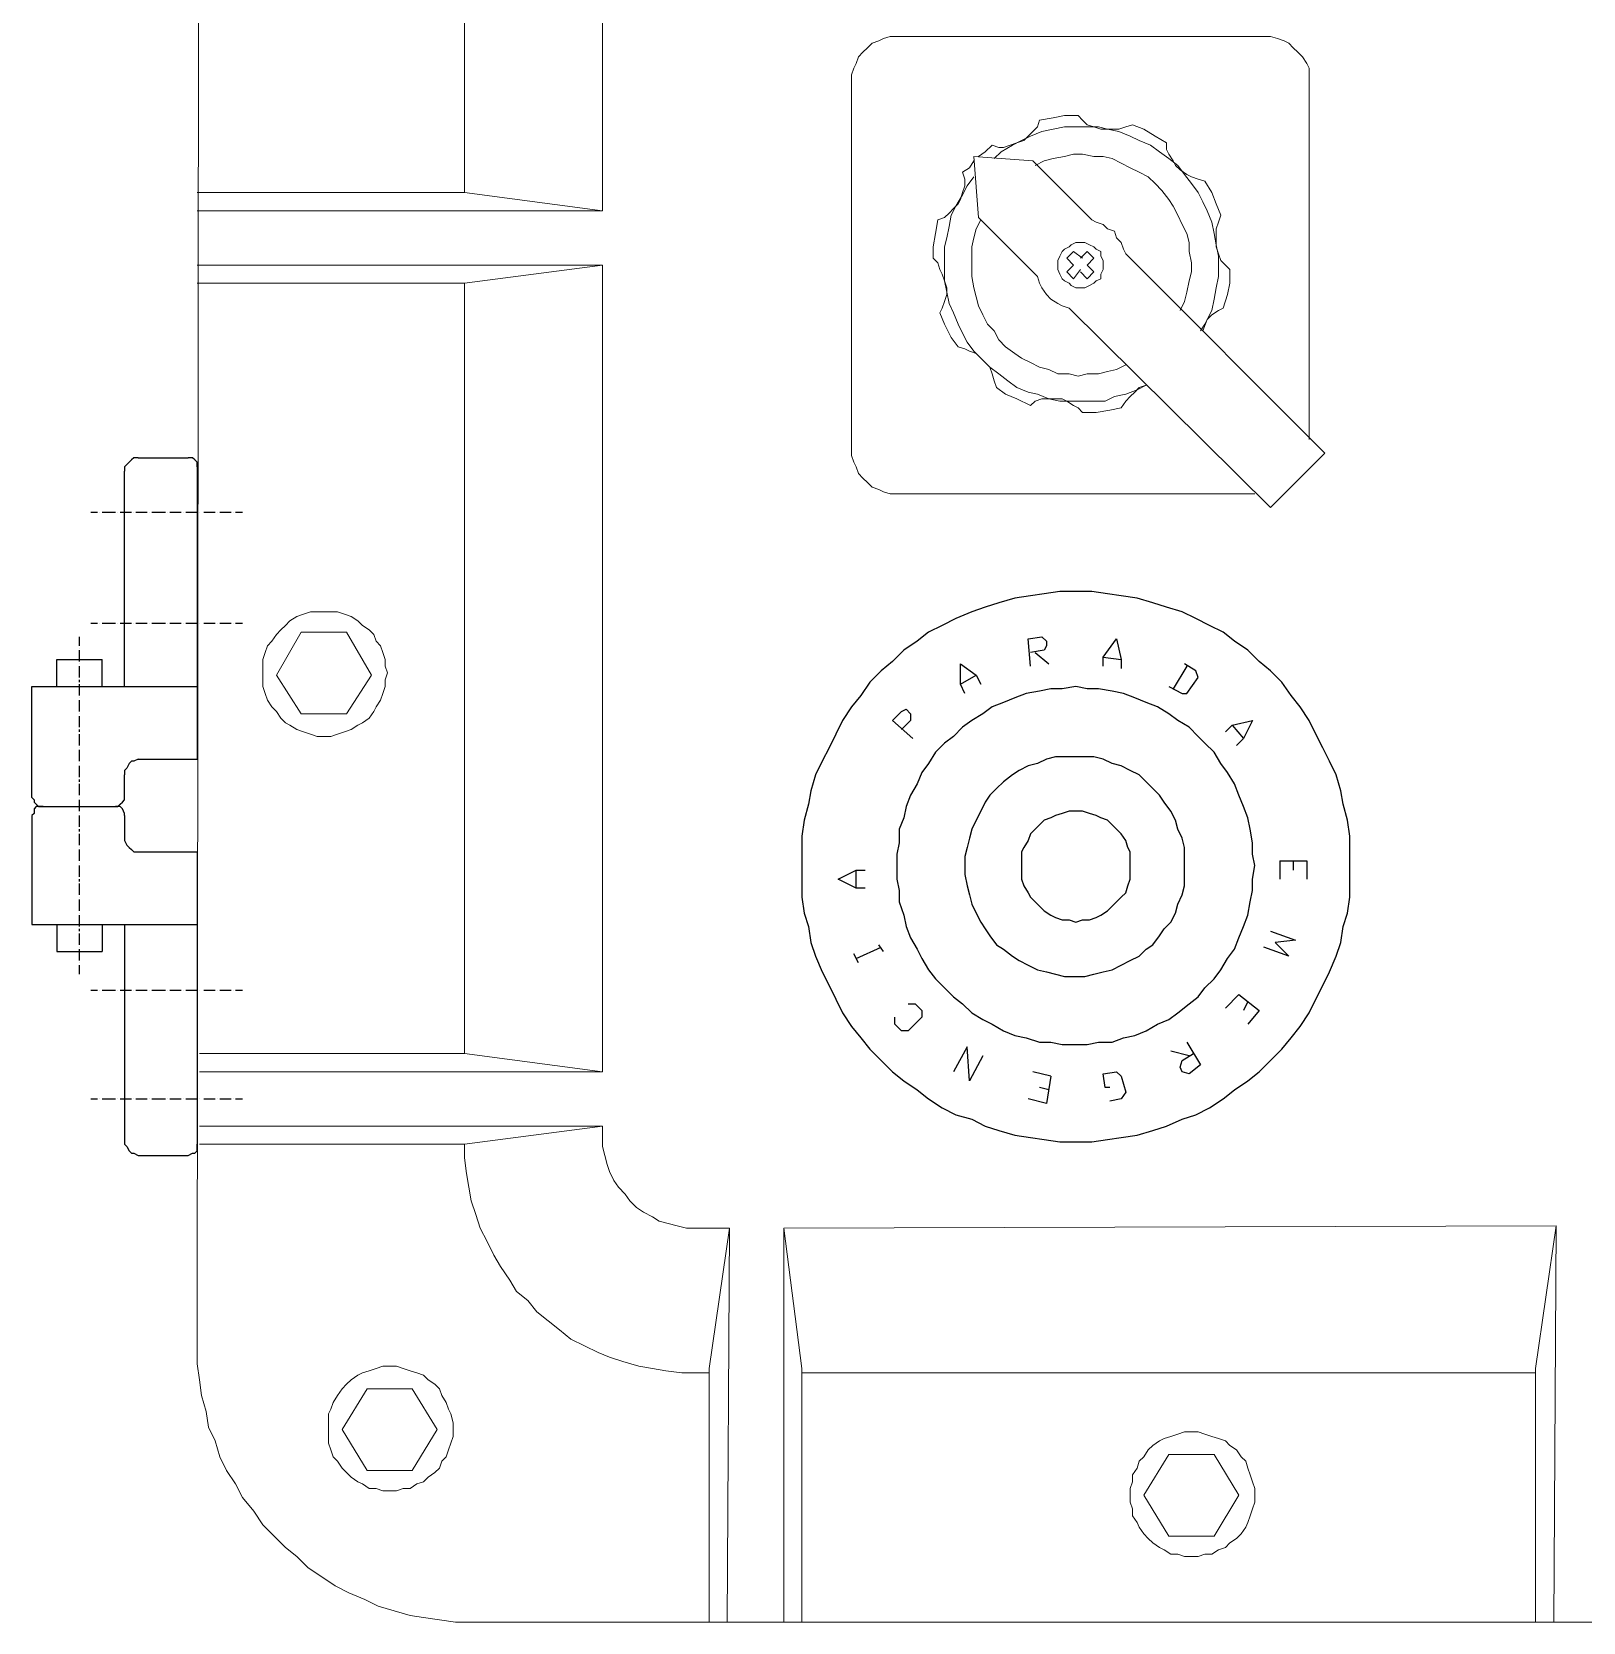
# Model space of a CAD drawing. Header units: millimetres. Extents: x -72 to 2978, y -1067 to 2817.
# Drawn here: x 959.3 to 1163.4, y 603.5 to 812.6 of the extents above; entities that cross this region are included whole.
import ezdxf

# ---------------------------------------------------------------- set-up
doc = ezdxf.new("R2010")
doc.units = ezdxf.units.MM

msp = doc.modelspace()

# ---------------------------------------------------------------- linework, layer by layer
at = {"color": 7, "linetype": 'Continuous', "lineweight": 15, "true_color": 0x000007}
for p, q in [((981.33, 931.49), (981.03, 639.52)), ((1034.36, 894.55), (1034.36, 789.08)), ((1016.19, 791.47), (1016.19, 891.87)), ((1073.09, 812.02), (1121.36, 812.02)), ((1067.13, 757.8), (1067.13, 806.06)), ((1127.32, 758.99), (1127.32, 806.06)), ((1090.97, 795.64), (1083.22, 796.23)), ((1083.82, 788.19), (1083.22, 796.23)), ((1090.97, 795.64), (1098.72, 787.89)), ((1016.19, 791.47), (981.03, 791.47)), ((1016.19, 791.47), (1034.36, 789.08)), ((1034.36, 789.08), (981.03, 789.08)), ((1091.56, 780.44), (1083.82, 788.19)), ((1103.18, 783.42), (1129.4, 757.2)), ((1034.36, 781.93), (981.03, 781.93)), ((1016.19, 779.55), (1034.36, 781.93)), ((1034.36, 675.87), (1034.36, 781.93)), ((1016.19, 779.55), (981.03, 779.55)), ((1016.19, 779.55), (1016.19, 678.25)), ((1122.25, 750.05), (1095.74, 776.27)), ((1129.4, 757.2), (1122.25, 750.05)), ((1073.09, 751.84), (1120.17, 751.84)), ((991.46, 728.01), (994.74, 733.67)), ((994.74, 733.67), (1000.7, 733.67)), ((1000.7, 733.67), (1003.97, 728.01)), ((994.74, 722.94), (991.46, 728.01)), ((1003.97, 728.01), (1000.7, 722.94)), ((1000.7, 722.94), (994.74, 722.94)), ((1016.19, 678.25), (981.33, 678.25)), ((1016.19, 678.25), (1034.36, 675.87)), ((1034.36, 675.87), (981.33, 675.87)), ((1034.36, 668.72), (981.33, 668.72)), ((1016.19, 666.34), (1034.36, 668.72)), ((1034.36, 667.23), (1034.36, 668.72)), ((1016.19, 666.34), (981.33, 666.34)), ((1051.05, 655.31), (1046.58, 655.31)), ((1048.37, 636.84), (1051.05, 655.31)), ((1051.05, 655.31), (1050.75, 603.47)), ((1159.79, 655.61), (1058.2, 655.31)), ((1058.2, 603.47), (1058.2, 655.31)), ((1060.58, 636.84), (1058.2, 655.31)), ((1157.11, 636.84), (1159.79, 655.61)), ((1159.79, 655.61), (1159.49, 603.47)), ((1048.37, 603.47), (1048.37, 636.84)), ((1060.58, 603.47), (1060.58, 636.84)), ((1157.11, 636.25), (1060.58, 636.25)), ((1157.11, 603.47), (1157.11, 636.84)), ((1000.1, 628.8), (1003.38, 634.16)), ((1003.38, 634.16), (1009.34, 634.16)), ((1009.34, 634.16), (1012.61, 628.8)), ((1003.38, 623.43), (1000.1, 628.8)), ((1012.61, 628.8), (1009.34, 623.43)), ((1105.57, 620.16), (1108.84, 625.52)), ((1108.84, 625.52), (1114.8, 625.52)), ((1114.8, 625.52), (1118.08, 620.16)), ((1009.34, 623.43), (1003.38, 623.43)), ((1108.84, 614.79), (1105.57, 620.16)), ((1118.08, 620.16), (1114.8, 614.79)), ((1114.8, 614.79), (1108.84, 614.79)), ((1309.05, 603.47), (1017.08, 603.47))]:
    msp.add_line(p, q, dxfattribs=at)
at = {"color": 7, "linetype": 'Continuous', "lineweight": 25, "true_color": 0x000007}
for p, q in [((973.29, 756.61), (979.84, 756.61)), ((981.03, 755.42), (981.03, 716.98)), ((971.5, 726.52), (971.5, 754.82)), ((967.03, 749.46), (967.92, 749.46)), ((968.22, 749.46), (968.22, 749.46)), ((968.52, 749.46), (970.31, 749.46)), ((970.61, 749.46), (970.61, 749.46)), ((970.9, 749.46), (972.39, 749.46)), ((972.69, 749.46), (972.69, 749.46)), ((972.99, 749.46), (974.48, 749.46)), ((974.78, 749.46), (974.78, 749.46)), ((975.08, 749.46), (976.86, 749.46)), ((977.16, 749.46), (977.16, 749.46)), ((977.46, 749.46), (978.95, 749.46)), ((979.25, 749.46), (979.25, 749.46)), ((979.54, 749.46), (981.03, 749.46)), ((981.33, 749.46), (981.33, 749.46)), ((981.93, 749.46), (983.42, 749.46)), ((983.72, 749.46), (983.72, 749.46)), ((984.01, 749.46), (985.5, 749.46)), ((985.8, 749.46), (985.8, 749.46)), ((986.1, 749.46), (986.99, 749.46)), ((967.03, 734.86), (967.92, 734.86)), ((968.22, 734.86), (968.22, 734.86)), ((968.52, 734.86), (970.31, 734.86)), ((970.61, 734.86), (970.61, 734.86)), ((970.9, 734.86), (972.39, 734.86)), ((972.69, 734.86), (972.69, 734.86)), ((972.99, 734.86), (974.48, 734.86)), ((974.78, 734.86), (974.78, 734.86)), ((975.08, 734.86), (976.86, 734.86)), ((977.16, 734.86), (977.16, 734.86)), ((977.46, 734.86), (978.95, 734.86)), ((979.25, 734.86), (979.25, 734.86)), ((979.54, 734.86), (981.03, 734.86)), ((981.33, 734.86), (981.33, 734.86)), ((981.93, 734.86), (983.42, 734.86)), ((983.72, 734.86), (983.72, 734.86)), ((984.01, 734.86), (985.5, 734.86)), ((985.8, 734.86), (985.8, 734.86)), ((986.1, 734.86), (986.99, 734.86)), ((965.54, 731.88), (965.54, 733.07)), ((962.56, 730.09), (968.52, 730.09)), ((962.56, 726.52), (962.56, 730.09)), ((965.54, 731.58), (965.54, 731.58)), ((965.54, 729.8), (965.54, 731.28)), ((968.52, 726.52), (968.52, 730.09)), ((1091.27, 730.99), (1093.05, 729.5)), ((1100.2, 730.39), (1102.59, 730.09)), ((965.54, 729.5), (965.54, 729.5)), ((965.54, 727.71), (965.54, 729.2)), ((1081.44, 726.82), (1083.52, 728.01)), ((1111.23, 729.2), (1109.44, 726.22)), ((959.29, 726.52), (981.03, 726.52)), ((959.29, 711.92), (959.29, 726.52)), ((965.54, 727.11), (965.54, 727.41)), ((965.54, 725.33), (965.54, 726.82)), ((965.54, 725.03), (965.54, 725.03)), ((965.54, 723.24), (965.54, 724.73)), ((965.54, 722.94), (965.54, 722.94)), ((965.54, 721.16), (965.54, 722.64)), ((965.54, 720.56), (965.54, 720.86)), ((965.54, 718.77), (965.54, 720.26)), ((1117.19, 721.45), (1118.68, 719.67)), ((965.54, 718.47), (965.54, 718.47)), ((965.54, 716.69), (965.54, 718.18)), ((965.54, 716.39), (965.54, 716.39)), ((965.54, 714.6), (965.54, 716.09)), ((973.29, 716.98), (981.03, 716.98)), ((965.54, 714), (965.54, 714.3)), ((965.54, 712.22), (965.54, 713.71)), ((971.5, 711.92), (971.5, 714.9)), ((965.54, 711.92), (965.54, 711.92)), ((965.54, 710.13), (965.54, 711.62)), ((959.29, 709.54), (959.29, 695.24)), ((960.77, 710.73), (970.31, 710.73)), ((965.54, 709.83), (965.54, 709.83)), ((965.54, 708.05), (965.54, 709.54)), ((971.5, 709.54), (971.5, 706.56)), ((965.54, 707.45), (965.54, 707.75)), ((965.54, 705.66), (965.54, 707.15)), ((965.54, 705.36), (965.54, 705.36)), ((965.54, 703.58), (965.54, 705.07)), ((965.54, 703.28), (965.54, 703.28)), ((965.54, 701.49), (965.54, 702.98)), ((973.29, 704.77), (981.03, 704.77)), ((981.03, 704.77), (981.03, 666.34)), ((1123.44, 703.58), (1123.44, 701.19)), ((1125.23, 703.58), (1125.23, 702.39)), ((965.54, 700.9), (965.54, 701.19)), ((1067.73, 700), (1067.73, 702.39)), ((965.54, 699.11), (965.54, 700.6)), ((965.54, 698.81), (965.54, 698.81)), ((965.54, 697.02), (965.54, 698.51)), ((965.54, 696.73), (965.54, 696.73)), ((959.29, 695.24), (981.03, 695.24)), ((962.56, 695.24), (962.56, 691.66)), ((965.54, 694.94), (965.54, 696.43)), ((965.54, 694.34), (965.54, 694.64)), ((968.52, 695.24), (968.52, 691.66)), ((971.5, 695.24), (971.5, 666.93)), ((965.54, 692.55), (965.54, 694.04)), ((1071.31, 691.66), (1070.71, 692.55)), ((962.56, 691.66), (968.52, 691.66)), ((965.54, 692.26), (965.54, 692.26)), ((965.54, 690.47), (965.54, 691.96)), ((1068.03, 690.17), (1067.43, 691.36)), ((1067.73, 690.77), (1071.01, 692.26)), ((965.54, 690.17), (965.54, 690.17)), ((965.54, 688.68), (965.54, 689.87)), ((967.03, 686.6), (967.92, 686.6)), ((968.22, 686.6), (968.22, 686.6)), ((968.52, 686.6), (970.31, 686.6)), ((970.61, 686.6), (970.61, 686.6)), ((970.9, 686.6), (972.39, 686.6)), ((972.69, 686.6), (972.69, 686.6)), ((972.99, 686.6), (974.48, 686.6)), ((974.78, 686.6), (974.78, 686.6)), ((975.08, 686.6), (976.86, 686.6)), ((977.16, 686.6), (977.16, 686.6)), ((977.46, 686.6), (978.95, 686.6)), ((979.25, 686.6), (979.25, 686.6)), ((979.54, 686.6), (981.03, 686.6)), ((981.33, 686.6), (981.33, 686.6)), ((981.93, 686.6), (983.42, 686.6)), ((983.72, 686.6), (983.72, 686.6)), ((984.01, 686.6), (985.5, 686.6)), ((985.8, 686.6), (985.8, 686.6)), ((986.1, 686.6), (986.99, 686.6)), ((1118.08, 686), (1116.29, 684.21)), ((1119.27, 685.11), (1118.68, 683.91)), ((1111.53, 677.96), (1109.14, 678.55)), ((1093.35, 675.27), (1090.97, 675.87)), ((1093.05, 673.49), (1091.86, 673.78)), ((967.03, 672.29), (967.92, 672.29)), ((968.22, 672.29), (968.22, 672.29)), ((968.52, 672.29), (970.31, 672.29)), ((970.61, 672.29), (970.61, 672.29)), ((970.9, 672.29), (972.39, 672.29)), ((972.69, 672.29), (972.69, 672.29)), ((972.99, 672.29), (974.48, 672.29)), ((974.78, 672.29), (974.78, 672.29)), ((975.08, 672.29), (976.86, 672.29)), ((977.16, 672.29), (977.16, 672.29)), ((977.46, 672.29), (978.95, 672.29)), ((979.25, 672.29), (979.25, 672.29)), ((979.54, 672.29), (981.03, 672.29)), ((981.33, 672.29), (981.33, 672.29)), ((981.93, 672.29), (983.42, 672.29)), ((983.72, 672.29), (983.72, 672.29)), ((984.01, 672.29), (985.5, 672.29)), ((985.8, 672.29), (985.8, 672.29)), ((986.1, 672.29), (986.99, 672.29)), ((973.29, 664.85), (979.84, 664.85))]:
    msp.add_line(p, q, dxfattribs=at)
at = {"color": 7, "linetype": 'Continuous', "lineweight": 15, "true_color": 0x000007}
for points in [[(1073.09, 812.02), (1072.2, 812.02), (1071.31, 811.73), (1070.71, 811.43), (1069.82, 811.13), (1069.22, 810.53), (1068.62, 809.94), (1068.03, 809.34), (1067.73, 808.45), (1067.43, 807.85), (1067.13, 806.96), (1067.13, 806.06)], [(1127.32, 806.06), (1127.32, 806.96), (1127.32, 807.85), (1127.02, 808.45), (1126.42, 809.34), (1125.83, 809.94), (1125.23, 810.53), (1124.63, 811.13), (1124.04, 811.43), (1123.15, 811.73), (1122.25, 812.02), (1121.36, 812.02)], [(1096.93, 801.6), (1095.14, 801.6), (1093.65, 801.3), (1091.86, 801)], [(1096.93, 801.6), (1097.52, 801), (1098.12, 800.4), (1099.01, 800.11), (1099.91, 799.81), (1100.8, 799.81), (1101.69, 799.81), (1102.29, 799.81), (1103.18, 800.11), (1104.08, 800.4)], [(1085.61, 797.72), (1086.5, 797.42), (1087.1, 797.42), (1087.99, 797.72), (1088.88, 798.02), (1089.78, 798.32), (1090.37, 798.91), (1090.97, 799.51), (1091.56, 800.11), (1091.86, 801)], [(1113.31, 773.29), (1113.91, 774.78), (1114.51, 775.97), (1114.8, 777.46), (1115.1, 778.95), (1115.4, 780.44), (1115.4, 781.93), (1115.4, 783.12), (1115.1, 784.61), (1114.8, 786.1), (1114.51, 787.59), (1113.91, 789.08), (1113.31, 790.27), (1112.72, 791.47), (1111.82, 792.66), (1110.93, 793.85), (1110.04, 795.04), (1108.84, 795.94), (1107.65, 796.83), (1106.46, 797.72), (1104.97, 798.32), (1103.78, 798.91), (1102.29, 799.51), (1100.8, 799.81), (1099.61, 800.11), (1098.12, 800.11), (1096.63, 800.11), (1095.14, 800.11), (1093.65, 799.81), (1092.16, 799.51), (1090.67, 798.91), (1089.48, 798.32), (1088.29, 797.72), (1086.8, 796.83), (1085.9, 795.94)], [(1108.55, 798.02), (1107.06, 798.91), (1105.57, 799.81), (1104.08, 800.4)], [(1085.61, 797.72), (1084.71, 796.83), (1083.82, 796.23)], [(1108.55, 798.02), (1108.55, 797.13), (1108.84, 796.53), (1109.44, 795.64), (1109.74, 795.04), (1110.33, 794.45), (1111.23, 793.85), (1111.82, 793.55), (1112.72, 793.25), (1113.61, 792.96)], [(1083.22, 795.64), (1082.63, 794.74), (1081.73, 794.15)], [(1110.33, 775.97), (1110.93, 777.17), (1111.23, 778.36), (1111.53, 779.85), (1111.82, 781.04), (1111.82, 782.23), (1111.53, 783.72), (1111.53, 784.91), (1111.23, 786.1), (1110.63, 787.3), (1110.04, 788.49), (1109.44, 789.68), (1108.84, 790.57), (1107.95, 791.76), (1107.06, 792.66), (1106.16, 793.55), (1104.97, 794.15), (1103.78, 794.74), (1102.59, 795.34), (1101.4, 795.94), (1100.2, 796.23), (1099.01, 796.23), (1097.52, 796.53), (1096.33, 796.53), (1095.14, 796.23), (1093.65, 795.94), (1092.46, 795.64), (1091.27, 795.04)], [(1078.46, 787.89), (1079.35, 788.19), (1079.95, 788.78), (1080.54, 789.38), (1081.14, 789.98), (1081.44, 790.57), (1081.73, 791.47), (1082.03, 792.36), (1082.03, 793.25), (1081.73, 794.15)], [(1083.22, 793.55), (1082.33, 792.36), (1081.73, 791.17), (1080.84, 789.68), (1080.24, 788.49), (1079.95, 787), (1079.65, 785.51), (1079.35, 784.32), (1079.35, 782.83), (1079.35, 781.34), (1079.35, 779.85), (1079.65, 778.36), (1079.95, 776.87), (1080.54, 775.68), (1081.14, 774.19), (1081.73, 772.99), (1082.33, 771.8), (1083.22, 770.61), (1084.41, 769.42), (1085.31, 768.53), (1086.5, 767.63), (1087.69, 766.74), (1088.88, 765.84), (1090.37, 765.25), (1091.56, 764.95), (1093.05, 764.35), (1094.54, 764.06), (1096.03, 764.06), (1097.52, 764.06), (1099.01, 764.06), (1100.5, 764.06), (1101.69, 764.65), (1103.18, 764.95), (1104.67, 765.55), (1105.87, 766.14)], [(1115.7, 788.49), (1115.1, 789.98), (1114.51, 791.47), (1113.61, 792.96)], [(1115.7, 788.49), (1115.4, 787.59), (1115.1, 786.7), (1115.1, 786.1), (1115.1, 785.21), (1115.1, 784.32), (1115.4, 783.42), (1115.7, 782.53), (1116.29, 781.93), (1116.89, 781.34)], [(1078.46, 787.89), (1078.16, 786.1), (1077.86, 784.32), (1077.86, 782.83)], [(1084.12, 787.89), (1083.52, 786.7), (1083.22, 785.51), (1082.93, 784.32), (1082.93, 782.83), (1082.93, 781.63), (1082.93, 780.44), (1083.22, 778.95), (1083.52, 777.76), (1083.82, 776.57), (1084.41, 775.38), (1085.01, 774.19), (1085.9, 773.29), (1086.5, 772.1), (1087.39, 771.21), (1088.59, 770.31), (1089.48, 769.72), (1090.67, 769.12), (1091.86, 768.53), (1093.05, 768.23), (1094.25, 767.63), (1095.74, 767.63), (1096.93, 767.33), (1098.12, 767.63), (1099.61, 767.63), (1100.8, 767.93), (1101.99, 768.23), (1103.18, 768.82)], [(1103.18, 783.42), (1102.89, 784.02), (1102.59, 784.91), (1101.99, 785.51), (1101.69, 786.4), (1100.8, 786.7), (1100.2, 787.3), (1099.31, 787.59), (1098.72, 787.89)], [(1078.75, 775.68), (1079.05, 776.27), (1079.35, 777.17), (1079.65, 778.06), (1079.65, 778.95), (1079.35, 779.85), (1079.05, 780.74), (1078.75, 781.34), (1078.46, 782.23), (1077.86, 782.83)], [(1097.52, 782.83), (1096.33, 783.72), (1095.44, 782.83), (1096.33, 781.93)], [(1098.12, 781.93), (1099.01, 782.83), (1098.12, 783.72), (1097.23, 782.83)], [(1091.56, 780.44), (1091.86, 779.55), (1092.16, 778.95), (1092.76, 778.06), (1093.35, 777.46), (1094.25, 776.87), (1094.84, 776.57), (1095.74, 776.27)], [(1096.33, 781.93), (1095.44, 781.04), (1096.33, 780.14), (1097.23, 781.34)], [(1097.23, 781.04), (1098.12, 780.14), (1099.01, 781.04), (1098.12, 781.93)], [(1116, 776.27), (1116.59, 778.06), (1116.89, 779.55), (1116.89, 781.34)], [(1116, 776.27), (1115.4, 775.97), (1114.51, 775.38), (1113.91, 774.78), (1113.61, 774.19), (1113.02, 773.29)], [(1078.75, 775.68), (1079.35, 774.19), (1080.24, 772.4), (1081.14, 771.21)], [(1086.2, 765.84), (1085.9, 766.74), (1085.61, 767.63), (1085.31, 768.53), (1084.71, 769.12), (1084.12, 769.72), (1083.52, 770.31), (1082.63, 770.61), (1082.03, 770.91), (1081.14, 771.21)], [(1086.2, 765.84), (1087.39, 764.95), (1088.88, 764.35), (1090.67, 763.46)], [(1105.87, 766.14), (1104.97, 765.84), (1104.38, 765.25), (1103.78, 764.65), (1103.18, 764.06), (1102.59, 763.16)], [(1097.52, 762.57), (1096.93, 763.16), (1096.33, 763.46), (1095.44, 764.06), (1094.84, 764.35), (1093.95, 764.35), (1093.05, 764.35), (1092.16, 764.35), (1091.27, 764.06), (1090.67, 763.46)], [(1097.52, 762.57), (1099.31, 762.57), (1101.1, 762.87), (1102.59, 763.16)], [(1067.13, 757.8), (1067.13, 756.91), (1067.43, 756.01), (1067.73, 755.42), (1068.03, 754.52), (1068.62, 753.93), (1069.22, 753.33), (1069.82, 752.74), (1070.71, 752.44), (1071.31, 752.14), (1072.2, 751.84), (1073.09, 751.84)], [(1034.36, 667.23), (1034.36, 666.04), (1034.66, 664.85), (1034.96, 663.66), (1035.26, 662.76), (1035.85, 661.57), (1036.45, 660.68), (1037.34, 659.78), (1037.94, 658.89), (1038.83, 657.99), (1039.73, 657.4), (1040.92, 656.8), (1041.81, 656.21), (1043, 655.91), (1044.19, 655.61), (1045.39, 655.31), (1046.58, 655.31)], [(1016.19, 666.34), (1016.19, 664.55), (1016.49, 662.46), (1016.79, 660.68), (1017.08, 658.89), (1017.68, 657.1), (1018.27, 655.31), (1019.17, 653.53), (1020.06, 651.74), (1020.96, 650.25), (1022.15, 648.46), (1023.04, 646.97), (1024.53, 645.78), (1025.72, 644.29), (1027.21, 643.1), (1028.7, 641.91), (1030.19, 640.71), (1031.98, 639.82), (1033.77, 638.93), (1035.26, 638.33), (1037.04, 637.74), (1039.13, 637.14), (1040.92, 636.84), (1042.7, 636.54), (1044.79, 636.25), (1046.58, 636.25), (1048.37, 636.25)], [(981.03, 639.52), (981.03, 637.44), (981.33, 635.35), (981.63, 633.27), (982.23, 631.18), (982.52, 629.1), (983.42, 627.31), (984.01, 625.22), (984.91, 623.43), (986.1, 621.65), (986.99, 619.86), (988.48, 618.07), (989.67, 616.28), (991.16, 614.79), (992.65, 613.31), (994.14, 612.11), (995.63, 610.62), (997.42, 609.43), (999.21, 608.24), (1000.99, 607.35), (1003.08, 606.45), (1004.87, 605.56), (1006.95, 604.96), (1009.04, 604.37), (1010.83, 604.07), (1012.91, 603.77), (1015, 603.47), (1017.08, 603.47)]]:
    msp.add_lwpolyline(points, dxfattribs=at)
for points in [[(1100.2, 781.93), (1100.2, 782.53), (1099.91, 783.12), (1099.91, 783.72), (1099.31, 784.02), (1099.01, 784.32), (1098.42, 784.61), (1097.82, 784.91), (1097.23, 784.91), (1096.63, 784.91), (1096.03, 784.61), (1095.74, 784.32), (1095.14, 784.02), (1094.84, 783.72), (1094.54, 783.12), (1094.25, 782.53), (1094.25, 781.93), (1094.25, 781.34), (1094.54, 780.74), (1094.84, 780.14), (1095.14, 779.85), (1095.74, 779.55), (1096.03, 779.25), (1096.63, 778.95), (1097.23, 778.95), (1097.82, 778.95), (1098.42, 779.25), (1099.01, 779.55), (1099.31, 779.85), (1099.91, 780.14), (1099.91, 780.74), (1100.2, 781.34)], [(1006.06, 728.31), (1005.76, 729.2), (1005.76, 730.09), (1005.46, 730.99), (1005.17, 731.88), (1004.57, 732.48), (1004.27, 733.37), (1003.68, 733.97), (1002.78, 734.56), (1002.19, 735.16), (1001.29, 735.75), (1000.4, 736.05), (999.51, 736.35), (998.61, 736.35), (997.72, 736.35), (996.82, 736.35), (995.93, 736.35), (995.04, 736.05), (994.14, 735.75), (993.25, 735.16), (992.65, 734.56), (992.06, 733.97), (991.46, 733.37), (990.87, 732.48), (990.27, 731.88), (989.97, 730.99), (989.67, 730.09), (989.67, 729.2), (989.67, 728.31), (989.67, 727.41), (989.67, 726.52), (989.97, 725.62), (990.27, 724.73), (990.87, 723.84), (991.46, 723.24), (992.06, 722.35), (992.65, 721.75), (993.25, 721.45), (994.14, 720.86), (995.04, 720.56), (995.93, 720.26), (996.82, 719.96), (997.72, 719.96), (998.61, 719.96), (999.51, 720.26), (1000.4, 720.56), (1001.29, 720.86), (1002.19, 721.45), (1002.78, 721.75), (1003.68, 722.35), (1004.27, 723.24), (1004.57, 723.84), (1005.17, 724.73), (1005.46, 725.62), (1005.76, 726.52), (1005.76, 727.41)], [(1014.7, 628.8), (1014.7, 629.69), (1014.4, 630.88), (1014.1, 631.48), (1013.81, 632.37), (1013.21, 633.27), (1012.91, 634.16), (1012.32, 634.76), (1011.42, 635.35), (1010.83, 635.95), (1009.93, 636.25), (1009.04, 636.54), (1008.15, 636.84), (1007.25, 637.14), (1006.36, 637.14), (1005.46, 637.14), (1004.57, 636.84), (1003.68, 636.54), (1002.78, 636.25), (1002.19, 635.95), (1001.29, 635.35), (1000.7, 634.76), (1000.1, 634.16), (999.51, 633.27), (998.91, 632.37), (998.61, 631.48), (998.31, 630.88), (998.31, 629.69), (998.31, 628.8), (998.31, 627.9), (998.31, 627.01), (998.61, 626.12), (998.91, 625.22), (999.51, 624.63), (1000.1, 623.73), (1000.7, 623.14), (1001.29, 622.54), (1002.19, 621.95), (1002.78, 621.65), (1003.68, 621.05), (1004.57, 621.05), (1005.46, 620.75), (1006.36, 620.75), (1007.25, 620.75), (1008.15, 621.05), (1009.04, 621.05), (1009.93, 621.65), (1010.83, 621.95), (1011.42, 622.54), (1012.32, 623.14), (1012.91, 623.73), (1013.21, 624.63), (1013.81, 625.22), (1014.1, 626.12), (1014.4, 627.01), (1014.7, 627.9)], [(1120.17, 620.16), (1120.17, 621.05), (1119.87, 621.95), (1119.57, 622.84), (1119.27, 623.73), (1118.97, 624.63), (1118.38, 625.22), (1117.78, 626.12), (1116.89, 626.71), (1116.29, 627.31), (1115.4, 627.61), (1114.51, 627.9), (1113.61, 628.2), (1112.72, 628.5), (1111.82, 628.5), (1110.93, 628.5), (1110.04, 628.2), (1109.14, 627.9), (1108.25, 627.61), (1107.65, 627.31), (1106.76, 626.71), (1106.16, 626.12), (1105.57, 625.22), (1104.97, 624.63), (1104.67, 623.73), (1104.08, 622.84), (1104.08, 621.95), (1103.78, 621.05), (1103.78, 620.16), (1103.78, 619.26), (1104.08, 618.37), (1104.08, 617.48), (1104.67, 616.58), (1104.97, 615.99), (1105.57, 615.09), (1106.16, 614.5), (1106.76, 613.9), (1107.65, 613.31), (1108.25, 613.01), (1109.14, 612.41), (1110.04, 612.41), (1110.93, 612.11), (1111.82, 612.11), (1112.72, 612.11), (1113.61, 612.41), (1114.51, 612.41), (1115.4, 613.01), (1116.29, 613.31), (1116.89, 613.9), (1117.78, 614.5), (1118.38, 615.09), (1118.97, 615.99), (1119.27, 616.58), (1119.57, 617.48), (1119.87, 618.37), (1120.17, 619.26)]]:
    msp.add_lwpolyline(points, close=True, dxfattribs=at)
at = {"color": 7, "linetype": 'Continuous', "lineweight": 25, "true_color": 0x000007}
for points in [[(973.29, 756.61), (972.69, 756.61), (972.39, 756.31), (972.1, 756.01), (971.8, 755.71), (971.5, 755.42), (971.5, 754.82)], [(981.03, 755.42), (981.03, 755.71), (981.03, 756.01), (980.74, 756.31), (980.44, 756.61), (979.84, 756.61)], [(1090.67, 729.2), (1090.37, 732.77), (1092.16, 733.07), (1092.76, 732.48), (1092.76, 731.88), (1092.46, 731.28), (1090.67, 730.99)], [(1100.2, 729.2), (1100.2, 730.39), (1101.99, 732.77), (1102.59, 730.09), (1102.59, 728.9)], [(1082.03, 725.62), (1081.44, 726.82), (1081.44, 729.5), (1083.52, 728.01), (1084.12, 726.82)], [(1108.84, 726.52), (1110.63, 725.62), (1111.23, 725.62), (1112.72, 727.71), (1112.42, 728.6), (1110.93, 729.5)], [(1075.18, 719.67), (1072.5, 722.05), (1073.69, 723.24), (1074.29, 723.54), (1074.88, 722.94), (1074.88, 722.05), (1073.69, 720.86)], [(1116.29, 720.56), (1117.19, 721.45), (1119.87, 722.05), (1118.68, 719.67), (1117.78, 718.77)], [(973.29, 716.98), (972.69, 716.69), (972.39, 716.69), (972.1, 716.39), (971.8, 715.79), (971.5, 715.49), (971.5, 714.9)], [(959.29, 711.92), (959.58, 711.62), (959.58, 711.32), (959.88, 711.03), (960.18, 710.73), (960.77, 710.73)], [(970.31, 710.73), (970.61, 710.73), (970.9, 711.03), (971.2, 711.32), (971.5, 711.62), (971.5, 711.92)], [(960.77, 710.73), (960.18, 710.73), (959.88, 710.73), (959.58, 710.43), (959.58, 709.83), (959.29, 709.54)], [(971.5, 709.54), (971.5, 709.83), (971.2, 710.43), (970.9, 710.73), (970.61, 710.73), (970.31, 710.73)], [(971.5, 706.56), (971.5, 706.26), (971.8, 705.66), (972.1, 705.36), (972.39, 705.07), (972.69, 704.77), (973.29, 704.77)], [(1123.44, 703.58), (1127.02, 703.58), (1127.02, 701.19)], [(1068.92, 700), (1067.73, 700), (1065.35, 701.19), (1067.73, 702.39), (1068.92, 702.39)], [(1122.25, 694.34), (1125.53, 693.15), (1122.85, 692.85), (1124.63, 691.06), (1121.36, 692.26)], [(1118.08, 686), (1120.76, 683.91), (1119.27, 682.13)], [(1074.58, 684.81), (1075.48, 684.81), (1076.37, 683.91), (1076.37, 683.02), (1074.58, 681.23), (1073.69, 681.23), (1072.8, 682.13), (1072.8, 683.02)], [(1111.23, 679.74), (1113.02, 676.76), (1111.53, 675.57), (1110.63, 675.87), (1110.33, 676.47), (1110.63, 677.36), (1112.12, 678.25)], [(1084.41, 677.96), (1082.63, 674.68), (1082.33, 679.15), (1080.54, 675.87)], [(1101.1, 673.78), (1100.5, 673.78), (1100.2, 675.57), (1101.99, 675.87), (1102.59, 675.27), (1103.18, 673.19), (1102.59, 672.29), (1101.1, 672)], [(1093.35, 675.27), (1092.76, 671.7), (1090.37, 672.29)], [(971.5, 666.93), (971.5, 666.34), (971.8, 666.04), (972.1, 665.44), (972.39, 665.14), (972.69, 665.14), (973.29, 664.85)], [(979.84, 664.85), (980.44, 665.14), (980.74, 665.14), (981.03, 665.44), (981.03, 665.74), (981.03, 666.34)]]:
    msp.add_lwpolyline(points, dxfattribs=at)
at = {"color": 41, "linetype": 'Continuous', "lineweight": 25, "true_color": 0xf4ee51}
msp.add_lwpolyline([(1132.68, 702.98), (1132.68, 705.07), (1132.68, 706.85), (1132.38, 708.94), (1131.79, 711.03), (1131.49, 712.81), (1130.89, 714.9), (1130, 716.69), (1129.1, 718.47), (1128.21, 720.26), (1127.32, 722.05), (1126.12, 723.84), (1124.93, 725.33), (1123.74, 727.11), (1122.25, 728.6), (1120.76, 729.8), (1119.27, 731.28), (1117.48, 732.48), (1116, 733.67), (1114.21, 734.56), (1112.42, 735.46), (1110.63, 736.35), (1108.55, 736.95), (1106.76, 737.54), (1104.67, 738.14), (1102.59, 738.43), (1100.8, 738.73), (1098.72, 739.03), (1096.63, 739.03), (1094.54, 739.03), (1092.46, 738.73), (1090.67, 738.43), (1088.59, 738.14), (1086.5, 737.54), (1084.71, 736.95), (1082.93, 736.35), (1080.84, 735.46), (1079.05, 734.56), (1077.26, 733.67), (1075.77, 732.48), (1073.99, 731.28), (1072.5, 729.8), (1071.01, 728.6), (1069.52, 727.11), (1068.33, 725.33), (1067.13, 723.84), (1065.94, 722.05), (1065.05, 720.26), (1064.16, 718.47), (1063.26, 716.69), (1062.37, 714.9), (1061.77, 712.81), (1061.47, 711.03), (1060.88, 708.94), (1060.58, 706.85), (1060.58, 705.07), (1060.58, 702.98), (1060.58, 700.9), (1060.58, 698.81), (1060.88, 696.73), (1061.47, 694.94), (1061.77, 692.85), (1062.37, 691.06), (1063.26, 688.98), (1064.16, 687.19), (1065.05, 685.4), (1065.94, 683.62), (1067.13, 681.83), (1068.33, 680.34), (1069.52, 678.85), (1071.01, 677.36), (1072.5, 675.87), (1073.99, 674.68), (1075.77, 673.49), (1077.26, 672.29), (1079.05, 671.1), (1080.84, 670.21), (1082.93, 669.61), (1084.71, 668.72), (1086.5, 668.12), (1088.59, 667.53), (1090.67, 667.23), (1092.46, 666.93), (1094.54, 666.63), (1096.63, 666.63), (1098.72, 666.63), (1100.8, 666.93), (1102.59, 667.23), (1104.67, 667.53), (1106.76, 668.12), (1108.55, 668.72), (1110.63, 669.61), (1112.42, 670.21), (1114.21, 671.1), (1116, 672.29), (1117.48, 673.49), (1119.27, 674.68), (1120.76, 675.87), (1122.25, 677.36), (1123.74, 678.85), (1124.93, 680.34), (1126.12, 681.83), (1127.32, 683.62), (1128.21, 685.4), (1129.1, 687.19), (1130, 688.98), (1130.89, 691.06), (1131.49, 692.85), (1131.79, 694.94), (1132.38, 696.73), (1132.68, 698.81), (1132.68, 700.9)], close=True, dxfattribs=at)
at = {"color": 240, "linetype": 'Continuous', "lineweight": 25, "true_color": 0xed1f24}
for points in [[(1120.17, 702.98), (1119.87, 704.47), (1119.87, 705.96), (1119.57, 707.75), (1119.27, 709.24), (1118.68, 710.73), (1118.08, 712.22), (1117.48, 713.71), (1116.59, 715.2), (1115.7, 716.39), (1114.8, 717.88), (1113.61, 719.07), (1112.72, 719.96), (1111.53, 721.16), (1110.04, 722.05), (1108.84, 722.94), (1107.36, 723.84), (1105.87, 724.43), (1104.38, 725.03), (1102.89, 725.62), (1101.4, 725.92), (1099.61, 726.22), (1098.12, 726.22), (1096.63, 726.52), (1094.84, 726.22), (1093.35, 726.22), (1091.86, 725.92), (1090.08, 725.62), (1088.59, 725.03), (1087.1, 724.43), (1085.61, 723.84), (1084.41, 722.94), (1082.93, 722.05), (1081.73, 721.16), (1080.54, 719.96), (1079.35, 719.07), (1078.16, 717.88), (1077.26, 716.39), (1076.37, 715.2), (1075.77, 713.71), (1074.88, 712.22), (1074.29, 710.73), (1073.99, 709.24), (1073.39, 707.75), (1073.39, 705.96), (1073.09, 704.47), (1073.09, 702.98), (1073.09, 701.19), (1073.39, 699.7), (1073.39, 698.21), (1073.99, 696.43), (1074.29, 694.94), (1074.88, 693.45), (1075.77, 691.96), (1076.37, 690.77), (1077.26, 689.28), (1078.16, 688.09), (1079.35, 686.89), (1080.54, 685.7), (1081.73, 684.81), (1082.93, 683.62), (1084.41, 682.72), (1085.61, 682.13), (1087.1, 681.23), (1088.59, 680.64), (1090.08, 680.34), (1091.86, 679.74), (1093.35, 679.74), (1094.84, 679.45), (1096.63, 679.45), (1098.12, 679.45), (1099.61, 679.74), (1101.4, 679.74), (1102.89, 680.34), (1104.38, 680.64), (1105.87, 681.23), (1107.36, 682.13), (1108.84, 682.72), (1110.04, 683.62), (1111.53, 684.81), (1112.72, 685.7), (1113.61, 686.89), (1114.8, 688.09), (1115.7, 689.28), (1116.59, 690.77), (1117.48, 691.96), (1118.08, 693.45), (1118.68, 694.94), (1119.27, 696.43), (1119.57, 698.21), (1119.87, 699.7), (1119.87, 701.19)], [(1110.93, 702.98), (1110.93, 704.17), (1110.93, 705.36), (1110.63, 706.56), (1110.04, 707.75), (1109.74, 708.94), (1109.14, 710.13), (1108.25, 711.32), (1107.65, 712.22), (1106.76, 713.11), (1105.87, 714), (1104.97, 714.9), (1103.78, 715.49), (1102.59, 716.09), (1101.4, 716.39), (1100.2, 716.98), (1099.01, 717.28), (1097.82, 717.28), (1096.63, 717.28), (1095.14, 717.28), (1093.95, 717.28), (1092.76, 716.98), (1091.56, 716.39), (1090.37, 716.09), (1089.18, 715.49), (1088.29, 714.9), (1087.1, 714), (1086.2, 713.11), (1085.31, 712.22), (1084.71, 711.32), (1084.12, 710.13), (1083.52, 708.94), (1082.93, 707.75), (1082.63, 706.56), (1082.33, 705.36), (1082.03, 704.17), (1082.03, 702.98), (1082.03, 701.79), (1082.33, 700.3), (1082.63, 699.11), (1082.93, 697.92), (1083.52, 696.73), (1084.12, 695.53), (1084.71, 694.64), (1085.31, 693.75), (1086.2, 692.55), (1087.1, 691.96), (1088.29, 691.06), (1089.18, 690.47), (1090.37, 689.87), (1091.56, 689.28), (1092.76, 688.98), (1093.95, 688.68), (1095.14, 688.38), (1096.63, 688.38), (1097.82, 688.38), (1099.01, 688.68), (1100.2, 688.98), (1101.4, 689.28), (1102.59, 689.87), (1103.78, 690.47), (1104.97, 691.06), (1105.87, 691.96), (1106.76, 692.55), (1107.65, 693.75), (1108.25, 694.64), (1109.14, 695.53), (1109.74, 696.73), (1110.04, 697.92), (1110.63, 699.11), (1110.93, 700.3), (1110.93, 701.79)], [(1103.78, 702.98), (1103.78, 703.88), (1103.78, 704.77), (1103.48, 705.36), (1103.18, 706.26), (1102.59, 707.15), (1101.99, 707.75), (1101.4, 708.34), (1100.8, 708.94), (1099.91, 709.24), (1099.31, 709.54), (1098.42, 709.83), (1097.52, 710.13), (1096.63, 710.13), (1095.74, 710.13), (1094.84, 709.83), (1093.95, 709.54), (1093.35, 709.24), (1092.46, 708.94), (1091.86, 708.34), (1091.27, 707.75), (1090.67, 707.15), (1090.37, 706.26), (1089.78, 705.36), (1089.48, 704.77), (1089.48, 703.88), (1089.48, 702.98), (1089.48, 702.09), (1089.48, 701.19), (1089.78, 700.3), (1090.37, 699.41), (1090.67, 698.81), (1091.27, 698.21), (1091.86, 697.62), (1092.46, 697.02), (1093.35, 696.43), (1093.95, 696.13), (1094.84, 695.83), (1095.74, 695.83), (1096.63, 695.53), (1097.52, 695.83), (1098.42, 695.83), (1099.31, 696.13), (1099.91, 696.43), (1100.8, 697.02), (1101.4, 697.62), (1101.99, 698.21), (1102.59, 698.81), (1103.18, 699.41), (1103.48, 700.3), (1103.78, 701.19), (1103.78, 702.09)]]:
    msp.add_lwpolyline(points, close=True, dxfattribs=at)

doc.saveas('drawing.dxf')
